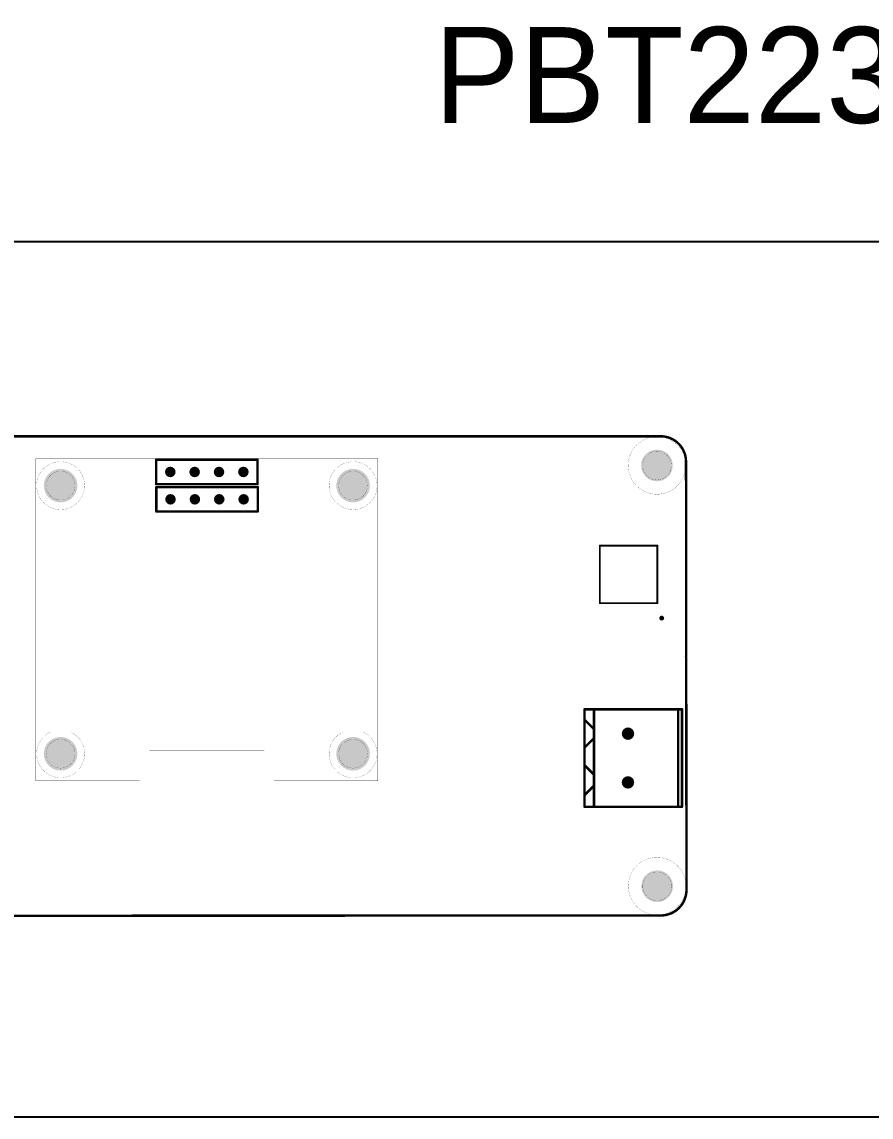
# Model space of a CAD drawing. Header units: inches. Extents: x -321 to 314, y 1 to 115.
# Drawn here: x -265.4 to -176.9, y 1.2 to 115.4 of the extents above; entities that cross this region are included whole.
import ezdxf

# ---------------------------------------------------------------- set-up
doc = ezdxf.new("R2010")
doc.units = ezdxf.units.IN
for name, color, linetype in [('Mechanical1', 6, 'Continuous'), ('PadHoleLayer', 156, 'Continuous'), ('TopOverlay', 2, 'Continuous')]:
    doc.layers.add(name, color=color, linetype=linetype)

# ---------------------------------------------------------------- blocks, each defined once
blk = doc.blocks.new('KH_2_54FH_1X4P_H8_5_25')
at = {"layer": 'PadHoleLayer'}
h = blk.add_hatch(color=156, dxfattribs=at)
edge = h.paths.add_edge_path()
edge.add_arc((0, 0.03), 0.55, 0, 360)
h = blk.add_hatch(color=156, dxfattribs=at)
edge = h.paths.add_edge_path()
edge.add_arc((2.54, 0.03), 0.55, 0, 360)
h = blk.add_hatch(color=156, dxfattribs=at)
edge = h.paths.add_edge_path()
edge.add_arc((5.08, 0.03), 0.55, 0, 360)
h = blk.add_hatch(color=156, dxfattribs=at)
edge = h.paths.add_edge_path()
edge.add_arc((7.62, 0.03), 0.55, 0, 360)
blk = doc.blocks.new('KH_2_54FH_1X4P_H8_5_32')
at = {"layer": 'PadHoleLayer'}
h = blk.add_hatch(color=156, dxfattribs=at)
edge = h.paths.add_edge_path()
edge.add_arc((0, 0.03), 0.55, 0, 360)
h = blk.add_hatch(color=156, dxfattribs=at)
edge = h.paths.add_edge_path()
edge.add_arc((2.54, 0.03), 0.55, 0, 360)
h = blk.add_hatch(color=156, dxfattribs=at)
edge = h.paths.add_edge_path()
edge.add_arc((5.08, 0.03), 0.55, 0, 360)
h = blk.add_hatch(color=156, dxfattribs=at)
edge = h.paths.add_edge_path()
edge.add_arc((7.62, 0.03), 0.55, 0, 360)
at = {"layer": 'TopOverlay'}
for points in [[(-1.48, 1.3, 0.254, 0.254, 0), (-1.48, -1.24, 0.254, 0.254, 0)], [(9.1, 1.3, 0.254, 0.254, 0), (-1.48, 1.3, 0.254, 0.254, 0)], [(9.1, 1.3, 0.254, 0.254, 0), (9.1, -1.24, 0.254, 0.254, 0)], [(9.1, -1.24, 0.254, 0.254, 0), (-1.48, -1.24, 0.254, 0.254, 0)]]:
    blk.add_lwpolyline(points, format="xyseb", dxfattribs=at)
for points in [[(-1.54, 1.3, 0.127, 0.127, 1), (-1.42, 1.3, 0.127, 0.127, 1)], [(-1.54, 1.3, 0.127, 0.127, 1), (-1.42, 1.3, 0.127, 0.127, 1)], [(9.04, 1.3, 0.127, 0.127, 1), (9.16, 1.3, 0.127, 0.127, 1)], [(9.04, 1.3, 0.127, 0.127, 1), (9.16, 1.3, 0.127, 0.127, 1)], [(-1.54, -1.24, 0.127, 0.127, 1), (-1.42, -1.24, 0.127, 0.127, 1)], [(-1.54, -1.24, 0.127, 0.127, 1), (-1.42, -1.24, 0.127, 0.127, 1)], [(9.04, -1.24, 0.127, 0.127, 1), (9.16, -1.24, 0.127, 0.127, 1)], [(9.04, -1.24, 0.127, 0.127, 1), (9.16, -1.24, 0.127, 0.127, 1)]]:
    blk.add_lwpolyline(points, format="xyseb", close=True, dxfattribs=at)
blk = doc.blocks.new('WJ500V_5_08_2P_33')
at = {"layer": 'PadHoleLayer'}
h = blk.add_hatch(color=156, dxfattribs=at)
edge = h.paths.add_edge_path()
edge.add_arc((-2.35, -0.62), 0.65, 0, 360)
h = blk.add_hatch(color=156, dxfattribs=at)
edge = h.paths.add_edge_path()
edge.add_arc((2.73, -0.62), 0.65, 0, 360)
at = {"layer": 'TopOverlay'}
for points in [[(-4.89, -5.14, 0.254, 0.254, 0), (-4.89, 5.02, 0.254, 0.254, 0)], [(5.27, 4.62, 0.254, 0.254, 0), (-4.88, 4.62, 0.254, 0.254, 0)], [(5.27, 5.01, 0.254, 0.254, 0), (-4.87, 5.01, 0.254, 0.254, 0)], [(5.27, -5.15, 0.254, 0.254, 0), (5.27, 5.01, 0.254, 0.254, 0)], [(5.27, -4.16, 0.254, 0.254, 0), (-4.85, -4.16, 0.254, 0.254, 0)], [(-3.78, -5.12, 0.254, 0.254, 0), (-2.82, -4.16, 0.254, 0.254, 0)], [(-0.93, -5.12, 0.254, 0.254, 0), (-1.89, -4.16, 0.254, 0.254, 0)], [(0.94, -5.14, 0.254, 0.254, 0), (1.9, -4.18, 0.254, 0.254, 0)], [(4.05, -5.14, 0.254, 0.254, 0), (3.09, -4.18, 0.254, 0.254, 0)], [(5.27, -5.15, 0.254, 0.254, 0), (-4.87, -5.15, 0.254, 0.254, 0)]]:
    blk.add_lwpolyline(points, format="xyseb", dxfattribs=at)
for points in [[(-4.96, 5.02, 0.127, 0.127, 1), (-4.83, 5.02, 0.127, 0.127, 1)], [(-4.94, 4.62, 0.127, 0.127, 1), (-4.81, 4.62, 0.127, 0.127, 1)], [(-4.93, 5.01, 0.127, 0.127, 1), (-4.8, 5.01, 0.127, 0.127, 1)], [(5.2, 5.01, 0.127, 0.127, 1), (5.33, 5.01, 0.127, 0.127, 1)], [(5.2, 5.01, 0.127, 0.127, 1), (5.33, 5.01, 0.127, 0.127, 1)], [(5.2, 4.62, 0.127, 0.127, 1), (5.33, 4.62, 0.127, 0.127, 1)], [(-4.91, -4.16, 0.127, 0.127, 1), (-4.79, -4.16, 0.127, 0.127, 1)], [(-2.89, -4.16, 0.127, 0.127, 1), (-2.76, -4.16, 0.127, 0.127, 1)], [(-1.96, -4.16, 0.127, 0.127, 1), (-1.83, -4.16, 0.127, 0.127, 1)], [(1.83, -4.18, 0.127, 0.127, 1), (1.96, -4.18, 0.127, 0.127, 1)], [(3.02, -4.18, 0.127, 0.127, 1), (3.15, -4.18, 0.127, 0.127, 1)], [(5.2, -4.16, 0.127, 0.127, 1), (5.33, -4.16, 0.127, 0.127, 1)], [(-4.96, -5.14, 0.127, 0.127, 1), (-4.83, -5.14, 0.127, 0.127, 1)], [(-4.93, -5.15, 0.127, 0.127, 1), (-4.8, -5.15, 0.127, 0.127, 1)], [(-3.85, -5.12, 0.127, 0.127, 1), (-3.72, -5.12, 0.127, 0.127, 1)], [(-1, -5.12, 0.127, 0.127, 1), (-0.87, -5.12, 0.127, 0.127, 1)], [(0.87, -5.14, 0.127, 0.127, 1), (1, -5.14, 0.127, 0.127, 1)], [(3.98, -5.14, 0.127, 0.127, 1), (4.11, -5.14, 0.127, 0.127, 1)], [(5.2, -5.15, 0.127, 0.127, 1), (5.33, -5.15, 0.127, 0.127, 1)], [(5.2, -5.15, 0.127, 0.127, 1), (5.33, -5.15, 0.127, 0.127, 1)]]:
    blk.add_lwpolyline(points, format="xyseb", close=True, dxfattribs=at)
blk = doc.blocks.new('TECO_4_1437565_1_V_44')
at = {"layer": 'TopOverlay'}
for points in [[(-3.32, 4.56, 0.25, 0.25, 1), (-3.57, 4.56, 0.25, 0.25, 1)], [(-3.64, 4.56, 0.125, 0.125, 1), (-3.51, 4.56, 0.125, 0.125, 1)], [(-3.39, 4.56, 0.125, 0.125, 1), (-3.26, 4.56, 0.125, 0.125, 1)], [(-3.05, 3, 0.1, 0.1, 1), (-2.95, 3, 0.1, 0.1, 1)], [(-3.05, 3, 0.1, 0.1, 1), (-2.95, 3, 0.1, 0.1, 1)], [(2.95, 3, 0.1, 0.1, 1), (3.05, 3, 0.1, 0.1, 1)], [(2.95, 3, 0.1, 0.1, 1), (3.05, 3, 0.1, 0.1, 1)], [(-3.05, -3, 0.1, 0.1, 1), (-2.95, -3, 0.1, 0.1, 1)], [(-3.05, -3, 0.1, 0.1, 1), (-2.95, -3, 0.1, 0.1, 1)], [(2.95, -3, 0.1, 0.1, 1), (3.05, -3, 0.1, 0.1, 1)], [(2.95, -3, 0.1, 0.1, 1), (3.05, -3, 0.1, 0.1, 1)]]:
    blk.add_lwpolyline(points, format="xyseb", close=True, dxfattribs=at)
for points in [[(-3, 3, 0.2, 0.2, 0), (-3, -3, 0.2, 0.2, 0)], [(3, 3, 0.2, 0.2, 0), (-3, 3, 0.2, 0.2, 0)], [(3, 3, 0.2, 0.2, 0), (3, -3, 0.2, 0.2, 0)], [(3, -3, 0.2, 0.2, 0), (-3, -3, 0.2, 0.2, 0)]]:
    blk.add_lwpolyline(points, format="xyseb", dxfattribs=at)
blk = doc.blocks.new('KH_2_54FH_1X4P_H8_5_63')
at = {"layer": 'PadHoleLayer'}
h = blk.add_hatch(color=156, dxfattribs=at)
edge = h.paths.add_edge_path()
edge.add_arc((0, 0.03), 0.55, 0, 360)
h = blk.add_hatch(color=156, dxfattribs=at)
edge = h.paths.add_edge_path()
edge.add_arc((2.54, 0.03), 0.55, 0, 360)
h = blk.add_hatch(color=156, dxfattribs=at)
edge = h.paths.add_edge_path()
edge.add_arc((5.08, 0.03), 0.55, 0, 360)
h = blk.add_hatch(color=156, dxfattribs=at)
edge = h.paths.add_edge_path()
edge.add_arc((7.62, 0.03), 0.55, 0, 360)
at = {"layer": 'TopOverlay'}
for points in [[(9.1, 1.3, 0.254, 0.254, 0), (-1.48, 1.3, 0.254, 0.254, 0)], [(-1.48, 1.3, 0.254, 0.254, 0), (-1.48, -1.24, 0.254, 0.254, 0)], [(9.1, 1.3, 0.254, 0.254, 0), (9.1, -1.24, 0.254, 0.254, 0)], [(9.1, -1.24, 0.254, 0.254, 0), (-1.48, -1.24, 0.254, 0.254, 0)]]:
    blk.add_lwpolyline(points, format="xyseb", dxfattribs=at)
for points in [[(-1.54, 1.3, 0.127, 0.127, 1), (-1.42, 1.3, 0.127, 0.127, 1)], [(-1.54, 1.3, 0.127, 0.127, 1), (-1.42, 1.3, 0.127, 0.127, 1)], [(9.04, 1.3, 0.127, 0.127, 1), (9.16, 1.3, 0.127, 0.127, 1)], [(9.04, 1.3, 0.127, 0.127, 1), (9.16, 1.3, 0.127, 0.127, 1)], [(-1.54, -1.24, 0.127, 0.127, 1), (-1.42, -1.24, 0.127, 0.127, 1)], [(-1.54, -1.24, 0.127, 0.127, 1), (-1.42, -1.24, 0.127, 0.127, 1)], [(9.04, -1.24, 0.127, 0.127, 1), (9.16, -1.24, 0.127, 0.127, 1)], [(9.04, -1.24, 0.127, 0.127, 1), (9.16, -1.24, 0.127, 0.127, 1)]]:
    blk.add_lwpolyline(points, format="xyseb", close=True, dxfattribs=at)

msp = doc.modelspace()

# ---------------------------------------------------------------- hatches: boundary and pattern name
at = {"layer": 'PadHoleLayer'}
h = msp.add_hatch(color=156, dxfattribs=at)
edge = h.paths.add_edge_path()
edge.add_arc((-199.20447, 69.12707), 1.65, 0, 360)
h = msp.add_hatch(color=156, dxfattribs=at)
edge = h.paths.add_edge_path()
edge.add_arc((-261.35447, 67.02207), 1.75, 0, 360)
h = msp.add_hatch(color=156, dxfattribs=at)
edge = h.paths.add_edge_path()
edge.add_arc((-230.87447, 67.02207), 1.75, 0, 360)
h = msp.add_hatch(color=156, dxfattribs=at)
edge = h.paths.add_edge_path()
edge.add_arc((-261.35447, 39.08207), 1.75, 0, 360)
h = msp.add_hatch(color=156, dxfattribs=at)
edge = h.paths.add_edge_path()
edge.add_arc((-230.87447, 39.08207), 1.75, 0, 360)
h = msp.add_hatch(color=156, dxfattribs=at)
edge = h.paths.add_edge_path()
edge.add_arc((-199.17947, 25.27707), 1.65, 0, 360)

# ---------------------------------------------------------------- linework, layer by layer
msp.add_lwpolyline([(-173.94771, 1.21286), (-320.98762, 1.21286), (-320.98762, 92.4508), (-173.94771, 92.4508)], close=True)
at = {"layer": 'Mechanical1'}
for points, const_width in [([(-293.20384, 72.16001), (-198.81003, 72.16707)], 0.254), ([(-263.93947, 36.25207), (-263.93947, 69.85207)], 0.0127), ([(-263.93947, 69.85207), (-228.28947, 69.85207)], 0.0127), ([(-228.28947, 36.25207), (-228.28947, 69.85207)], 0.0127), ([(-196.1748, 69.53183), (-196.129, 24.88429)], 0.254), ([(-250.22447, 68.75207), (-249.65878, 68.18638)], 0.0127), ([(-250.22447, 68.75207), (-249.62447, 68.75207)], 0.0127), ([(-250.22447, 68.75207), (-250.02447, 68.55207)], 0.0127), ([(-250.22447, 68.15207), (-250.22447, 68.75207)], 0.0127), ([(-250.19015, 68.18638), (-249.62447, 68.75207)], 0.0127), ([(-250.02447, 68.55207), (-249.82447, 68.55207)], 0.0127), ([(-250.02447, 68.35207), (-250.02447, 68.55207)], 0.0127), ([(-249.82447, 68.35207), (-249.82447, 68.55207)], 0.0127), ([(-249.62447, 68.15207), (-249.62447, 68.75207)], 0.0127), ([(-247.68447, 68.15207), (-247.68447, 68.75207)], 0.0127), ([(-247.68447, 68.75207), (-247.48447, 68.55207)], 0.0127), ([(-247.68447, 68.75207), (-247.08447, 68.75207)], 0.0127), ([(-247.48447, 68.35207), (-247.48447, 68.55207)], 0.0127), ([(-247.48447, 68.55207), (-247.28447, 68.55207)], 0.0127), ([(-247.28447, 68.55207), (-247.08447, 68.75207)], 0.0127), ([(-247.28447, 68.35207), (-247.28447, 68.55207)], 0.0127), ([(-247.08447, 68.15207), (-247.08447, 68.75207)], 0.0127), ([(-245.14447, 68.75207), (-244.94447, 68.55207)], 0.0127), ([(-245.14447, 68.75207), (-244.54447, 68.75207)], 0.0127), ([(-245.14447, 68.15207), (-245.14447, 68.75207)], 0.0127), ([(-244.94447, 68.55207), (-244.74447, 68.55207)], 0.0127), ([(-244.94447, 68.35207), (-244.94447, 68.55207)], 0.0127), ([(-244.74447, 68.55207), (-244.54447, 68.75207)], 0.0127), ([(-244.74447, 68.35207), (-244.74447, 68.55207)], 0.0127), ([(-244.54447, 68.15207), (-244.54447, 68.75207)], 0.0127), ([(-242.60447, 68.75207), (-242.40447, 68.55207)], 0.0127), ([(-242.60447, 68.75207), (-242.00447, 68.75207)], 0.0127), ([(-242.60447, 68.15207), (-242.60447, 68.75207)], 0.0127), ([(-242.40447, 68.55207), (-242.20447, 68.55207)], 0.0127), ([(-242.40447, 68.35207), (-242.40447, 68.55207)], 0.0127), ([(-242.20447, 68.55207), (-242.00447, 68.75207)], 0.0127), ([(-242.20447, 68.35207), (-242.20447, 68.55207)], 0.0127), ([(-242.00447, 68.15207), (-242.00447, 68.75207)], 0.0127), ([(-250.22447, 68.15207), (-250.02447, 68.35207)], 0.0127), ([(-250.22447, 68.15207), (-249.62447, 68.15207)], 0.0127), ([(-250.02447, 68.35207), (-249.82447, 68.35207)], 0.0127), ([(-249.82447, 68.35207), (-249.62447, 68.15207)], 0.0127), ([(-247.68447, 68.15207), (-247.48447, 68.35207)], 0.0127), ([(-247.68447, 68.15207), (-247.08447, 68.15207)], 0.0127), ([(-247.48447, 68.35207), (-247.28447, 68.35207)], 0.0127), ([(-247.28447, 68.35207), (-247.08447, 68.15207)], 0.0127), ([(-245.14447, 68.15207), (-244.94447, 68.35207)], 0.0127), ([(-245.14447, 68.15207), (-244.54447, 68.15207)], 0.0127), ([(-244.94447, 68.35207), (-244.74447, 68.35207)], 0.0127), ([(-244.74447, 68.35207), (-244.54447, 68.15207)], 0.0127), ([(-242.60447, 68.15207), (-242.40447, 68.35207)], 0.0127), ([(-242.60447, 68.15207), (-242.00447, 68.15207)], 0.0127), ([(-242.40447, 68.35207), (-242.20447, 68.35207)], 0.0127), ([(-242.20447, 68.35207), (-242.00447, 68.15207)], 0.0127), ([(-262.93947, 41.35207), (-262.93947, 64.45207)], 0.0127), ([(-262.93947, 64.45207), (-229.28947, 64.45207)], 0.0127), ([(-229.28947, 41.35207), (-229.28947, 64.45207)], 0.0127), ([(-196.17947, 49.20207), (-196.1748, 49.20674)], 0.254), ([(-262.93947, 41.35207), (-229.28947, 41.35207)], 0.0127), ([(-252.11447, 40.50207), (-252.11447, 41.35207)], 0.0127), ([(-240.11447, 40.50207), (-240.11447, 41.35207)], 0.0127), ([(-253.11447, 36.25207), (-253.11447, 40.00207)], 0.0127), ([(-253.11447, 40.00207), (-252.11447, 40.00207)], 0.0127), ([(-252.11447, 39.45207), (-252.11447, 40.50207)], 0.0127), ([(-240.11447, 39.45207), (-240.11447, 40.50207)], 0.0127), ([(-240.11447, 40.00207), (-239.11447, 40.00207)], 0.0127), ([(-239.11447, 36.25207), (-239.11447, 40.00207)], 0.0127), ([(-252.11447, 39.45207), (-240.11447, 39.45207)], 0.0127), ([(-263.93947, 36.25207), (-253.11447, 36.25207)], 0.0127), ([(-239.11447, 36.25207), (-228.28947, 36.25207)], 0.0127), ([(-292.91328, 22.18136), (-198.78604, 22.22726)], 0.254)]:
    msp.add_lwpolyline(points, dxfattribs=dict(at, const_width=const_width))
for points, const_width in [([(-196.20441, 69.12699, 1), (-202.20441, 69.12699, 1)], 0.0127), ([(-198.87353, 72.16707, 1), (-198.74653, 72.16707, 1)], 0.127), ([(-198.87353, 72.16707, 1), (-198.74653, 72.16707, 1)], 0.127), ([(-263.94264, 69.85207, 1), (-263.93629, 69.85207, 1)], 0.00635), ([(-263.94264, 69.85207, 1), (-263.93629, 69.85207, 1)], 0.00635), ([(-228.29264, 69.85207, 1), (-228.28629, 69.85207, 1)], 0.00635), ([(-228.29264, 69.85207, 1), (-228.28629, 69.85207, 1)], 0.00635), ([(-197.70647, 69.11706, 1), (-200.70647, 69.11706, 1)], 0.0127), ([(-196.2383, 69.53183, 1), (-196.1113, 69.53183, 1)], 0.127), ([(-196.2383, 69.53183, 1), (-196.1113, 69.53183, 1)], 0.127), ([(-258.85447, 67.02207, 1), (-263.85447, 67.02207, 1)], 0.0127), ([(-259.85447, 67.02207, 1), (-262.85447, 67.02207, 1)], 0.0127), ([(-250.22764, 68.75207, 1), (-250.22129, 68.75207, 1)], 0.00635), ([(-250.22764, 68.75207, 1), (-250.22129, 68.75207, 1)], 0.00635), ([(-250.22764, 68.75207, 1), (-250.22129, 68.75207, 1)], 0.00635), ([(-250.22764, 68.75207, 1), (-250.22129, 68.75207, 1)], 0.00635), ([(-250.02764, 68.55207, 1), (-250.02129, 68.55207, 1)], 0.00635), ([(-250.02764, 68.55207, 1), (-250.02129, 68.55207, 1)], 0.00635), ([(-250.02764, 68.55207, 1), (-250.02129, 68.55207, 1)], 0.00635), ([(-249.82764, 68.55207, 1), (-249.82129, 68.55207, 1)], 0.00635), ([(-249.82764, 68.55207, 1), (-249.82129, 68.55207, 1)], 0.00635), ([(-249.62764, 68.75207, 1), (-249.62129, 68.75207, 1)], 0.00635), ([(-249.62764, 68.75207, 1), (-249.62129, 68.75207, 1)], 0.00635), ([(-249.62764, 68.75207, 1), (-249.62129, 68.75207, 1)], 0.00635), ([(-247.68764, 68.75207, 1), (-247.68129, 68.75207, 1)], 0.00635), ([(-247.68764, 68.75207, 1), (-247.68129, 68.75207, 1)], 0.00635), ([(-247.68764, 68.75207, 1), (-247.68129, 68.75207, 1)], 0.00635), ([(-247.48764, 68.55207, 1), (-247.48129, 68.55207, 1)], 0.00635), ([(-247.48764, 68.55207, 1), (-247.48129, 68.55207, 1)], 0.00635), ([(-247.48764, 68.55207, 1), (-247.48129, 68.55207, 1)], 0.00635), ([(-247.28764, 68.55207, 1), (-247.28129, 68.55207, 1)], 0.00635), ([(-247.28764, 68.55207, 1), (-247.28129, 68.55207, 1)], 0.00635), ([(-247.28764, 68.55207, 1), (-247.28129, 68.55207, 1)], 0.00635), ([(-247.08764, 68.75207, 1), (-247.08129, 68.75207, 1)], 0.00635), ([(-247.08764, 68.75207, 1), (-247.08129, 68.75207, 1)], 0.00635), ([(-247.08764, 68.75207, 1), (-247.08129, 68.75207, 1)], 0.00635), ([(-245.14764, 68.75207, 1), (-245.14129, 68.75207, 1)], 0.00635), ([(-245.14764, 68.75207, 1), (-245.14129, 68.75207, 1)], 0.00635), ([(-245.14764, 68.75207, 1), (-245.14129, 68.75207, 1)], 0.00635), ([(-244.94764, 68.55207, 1), (-244.94129, 68.55207, 1)], 0.00635), ([(-244.94764, 68.55207, 1), (-244.94129, 68.55207, 1)], 0.00635), ([(-244.94764, 68.55207, 1), (-244.94129, 68.55207, 1)], 0.00635), ([(-244.74764, 68.55207, 1), (-244.74129, 68.55207, 1)], 0.00635), ([(-244.74764, 68.55207, 1), (-244.74129, 68.55207, 1)], 0.00635), ([(-244.74764, 68.55207, 1), (-244.74129, 68.55207, 1)], 0.00635), ([(-244.54764, 68.75207, 1), (-244.54129, 68.75207, 1)], 0.00635), ([(-244.54764, 68.75207, 1), (-244.54129, 68.75207, 1)], 0.00635), ([(-244.54764, 68.75207, 1), (-244.54129, 68.75207, 1)], 0.00635), ([(-242.60764, 68.75207, 1), (-242.60129, 68.75207, 1)], 0.00635), ([(-242.60764, 68.75207, 1), (-242.60129, 68.75207, 1)], 0.00635), ([(-242.60764, 68.75207, 1), (-242.60129, 68.75207, 1)], 0.00635), ([(-242.40764, 68.55207, 1), (-242.40129, 68.55207, 1)], 0.00635), ([(-242.40764, 68.55207, 1), (-242.40129, 68.55207, 1)], 0.00635), ([(-242.40764, 68.55207, 1), (-242.40129, 68.55207, 1)], 0.00635), ([(-242.20764, 68.55207, 1), (-242.20129, 68.55207, 1)], 0.00635), ([(-242.20764, 68.55207, 1), (-242.20129, 68.55207, 1)], 0.00635), ([(-242.20764, 68.55207, 1), (-242.20129, 68.55207, 1)], 0.00635), ([(-242.00764, 68.75207, 1), (-242.00129, 68.75207, 1)], 0.00635), ([(-242.00764, 68.75207, 1), (-242.00129, 68.75207, 1)], 0.00635), ([(-242.00764, 68.75207, 1), (-242.00129, 68.75207, 1)], 0.00635), ([(-228.37447, 67.02207, 1), (-233.37447, 67.02207, 1)], 0.0127), ([(-229.37447, 67.02207, 1), (-232.37447, 67.02207, 1)], 0.0127), ([(-202.20759, 69.12699, 1), (-202.20124, 69.12699, 1)], 0.00635), ([(-200.70965, 69.11706, 1), (-200.7033, 69.11706, 1)], 0.00635), ([(-197.70965, 69.11706, 1), (-197.7033, 69.11706, 1)], 0.00635), ([(-196.20759, 69.12699, 1), (-196.20124, 69.12699, 1)], 0.00635), ([(-250.22764, 68.15207, 1), (-250.22129, 68.15207, 1)], 0.00635), ([(-250.22764, 68.15207, 1), (-250.22129, 68.15207, 1)], 0.00635), ([(-250.22764, 68.15207, 1), (-250.22129, 68.15207, 1)], 0.00635), ([(-250.19333, 68.18638, 1), (-250.18698, 68.18638, 1)], 0.00635), ([(-250.02764, 68.35207, 1), (-250.02129, 68.35207, 1)], 0.00635), ([(-250.02764, 68.35207, 1), (-250.02129, 68.35207, 1)], 0.00635), ([(-250.02764, 68.35207, 1), (-250.02129, 68.35207, 1)], 0.00635), ([(-249.82764, 68.35207, 1), (-249.82129, 68.35207, 1)], 0.00635), ([(-249.82764, 68.35207, 1), (-249.82129, 68.35207, 1)], 0.00635), ([(-249.82764, 68.35207, 1), (-249.82129, 68.35207, 1)], 0.00635), ([(-249.66196, 68.18638, 1), (-249.65561, 68.18638, 1)], 0.00635), ([(-249.62764, 68.15207, 1), (-249.62129, 68.15207, 1)], 0.00635), ([(-249.62764, 68.15207, 1), (-249.62129, 68.15207, 1)], 0.00635), ([(-249.62764, 68.15207, 1), (-249.62129, 68.15207, 1)], 0.00635), ([(-247.68764, 68.15207, 1), (-247.68129, 68.15207, 1)], 0.00635), ([(-247.68764, 68.15207, 1), (-247.68129, 68.15207, 1)], 0.00635), ([(-247.68764, 68.15207, 1), (-247.68129, 68.15207, 1)], 0.00635), ([(-247.48764, 68.35207, 1), (-247.48129, 68.35207, 1)], 0.00635), ([(-247.48764, 68.35207, 1), (-247.48129, 68.35207, 1)], 0.00635), ([(-247.48764, 68.35207, 1), (-247.48129, 68.35207, 1)], 0.00635), ([(-247.28764, 68.35207, 1), (-247.28129, 68.35207, 1)], 0.00635), ([(-247.28764, 68.35207, 1), (-247.28129, 68.35207, 1)], 0.00635), ([(-247.28764, 68.35207, 1), (-247.28129, 68.35207, 1)], 0.00635), ([(-247.08764, 68.15207, 1), (-247.08129, 68.15207, 1)], 0.00635), ([(-247.08764, 68.15207, 1), (-247.08129, 68.15207, 1)], 0.00635), ([(-247.08764, 68.15207, 1), (-247.08129, 68.15207, 1)], 0.00635), ([(-245.14764, 68.15207, 1), (-245.14129, 68.15207, 1)], 0.00635), ([(-245.14764, 68.15207, 1), (-245.14129, 68.15207, 1)], 0.00635), ([(-245.14764, 68.15207, 1), (-245.14129, 68.15207, 1)], 0.00635), ([(-244.94764, 68.35207, 1), (-244.94129, 68.35207, 1)], 0.00635), ([(-244.94764, 68.35207, 1), (-244.94129, 68.35207, 1)], 0.00635), ([(-244.94764, 68.35207, 1), (-244.94129, 68.35207, 1)], 0.00635), ([(-244.74764, 68.35207, 1), (-244.74129, 68.35207, 1)], 0.00635), ([(-244.74764, 68.35207, 1), (-244.74129, 68.35207, 1)], 0.00635), ([(-244.74764, 68.35207, 1), (-244.74129, 68.35207, 1)], 0.00635), ([(-244.54764, 68.15207, 1), (-244.54129, 68.15207, 1)], 0.00635), ([(-244.54764, 68.15207, 1), (-244.54129, 68.15207, 1)], 0.00635), ([(-244.54764, 68.15207, 1), (-244.54129, 68.15207, 1)], 0.00635), ([(-242.60764, 68.15207, 1), (-242.60129, 68.15207, 1)], 0.00635), ([(-242.60764, 68.15207, 1), (-242.60129, 68.15207, 1)], 0.00635), ([(-242.60764, 68.15207, 1), (-242.60129, 68.15207, 1)], 0.00635), ([(-242.40764, 68.35207, 1), (-242.40129, 68.35207, 1)], 0.00635), ([(-242.40764, 68.35207, 1), (-242.40129, 68.35207, 1)], 0.00635), ([(-242.40764, 68.35207, 1), (-242.40129, 68.35207, 1)], 0.00635), ([(-242.20764, 68.35207, 1), (-242.20129, 68.35207, 1)], 0.00635), ([(-242.20764, 68.35207, 1), (-242.20129, 68.35207, 1)], 0.00635), ([(-242.20764, 68.35207, 1), (-242.20129, 68.35207, 1)], 0.00635), ([(-242.00764, 68.15207, 1), (-242.00129, 68.15207, 1)], 0.00635), ([(-242.00764, 68.15207, 1), (-242.00129, 68.15207, 1)], 0.00635), ([(-242.00764, 68.15207, 1), (-242.00129, 68.15207, 1)], 0.00635), ([(-263.85764, 67.02207, 1), (-263.85129, 67.02207, 1)], 0.00635), ([(-262.85764, 67.02207, 1), (-262.85129, 67.02207, 1)], 0.00635), ([(-259.85764, 67.02207, 1), (-259.85129, 67.02207, 1)], 0.00635), ([(-258.85764, 67.02207, 1), (-258.85129, 67.02207, 1)], 0.00635), ([(-233.37764, 67.02207, 1), (-233.37129, 67.02207, 1)], 0.00635), ([(-232.37764, 67.02207, 1), (-232.37129, 67.02207, 1)], 0.00635), ([(-229.37764, 67.02207, 1), (-229.37129, 67.02207, 1)], 0.00635), ([(-228.37764, 67.02207, 1), (-228.37129, 67.02207, 1)], 0.00635), ([(-262.94264, 64.45207, 1), (-262.93629, 64.45207, 1)], 0.00635), ([(-262.94264, 64.45207, 1), (-262.93629, 64.45207, 1)], 0.00635), ([(-229.29264, 64.45207, 1), (-229.28629, 64.45207, 1)], 0.00635), ([(-229.29264, 64.45207, 1), (-229.28629, 64.45207, 1)], 0.00635), ([(-196.24297, 49.20207, 1), (-196.11597, 49.20207, 1)], 0.127), ([(-196.2383, 49.20674, 1), (-196.1113, 49.20674, 1)], 0.127), ([(-262.94264, 41.35207, 1), (-262.93629, 41.35207, 1)], 0.00635), ([(-262.94264, 41.35207, 1), (-262.93629, 41.35207, 1)], 0.00635), ([(-262.40507, 41.35207, 1), (-262.39872, 41.35207, 1)], 0.00635), ([(-260.31022, 41.35207, 1), (-260.30387, 41.35207, 1)], 0.00635), ([(-252.11764, 41.35207, 1), (-252.11129, 41.35207, 1)], 0.00635), ([(-240.11764, 41.35207, 1), (-240.11129, 41.35207, 1)], 0.00635), ([(-231.92507, 41.35207, 1), (-231.91872, 41.35207, 1)], 0.00635), ([(-229.83022, 41.35207, 1), (-229.82387, 41.35207, 1)], 0.00635), ([(-229.29264, 41.35207, 1), (-229.28629, 41.35207, 1)], 0.00635), ([(-229.29264, 41.35207, 1), (-229.28629, 41.35207, 1)], 0.00635), ([(-259.85447, 39.08207, 1), (-262.85447, 39.08207, 1)], 0.0127), ([(-253.11764, 40.00207, 1), (-253.11129, 40.00207, 1)], 0.00635), ([(-253.11764, 40.00207, 1), (-253.11129, 40.00207, 1)], 0.00635), ([(-252.11764, 40.50207, 1), (-252.11129, 40.50207, 1)], 0.00635), ([(-252.11764, 40.50207, 1), (-252.11129, 40.50207, 1)], 0.00635), ([(-252.11764, 40.00207, 1), (-252.11129, 40.00207, 1)], 0.00635), ([(-240.11764, 40.50207, 1), (-240.11129, 40.50207, 1)], 0.00635), ([(-240.11764, 40.50207, 1), (-240.11129, 40.50207, 1)], 0.00635), ([(-240.11764, 40.00207, 1), (-240.11129, 40.00207, 1)], 0.00635), ([(-239.11764, 40.00207, 1), (-239.11129, 40.00207, 1)], 0.00635), ([(-239.11764, 40.00207, 1), (-239.11129, 40.00207, 1)], 0.00635), ([(-229.37447, 39.08207, 1), (-232.37447, 39.08207, 1)], 0.0127), ([(-262.85764, 39.08207, 1), (-262.85129, 39.08207, 1)], 0.00635), ([(-259.85764, 39.08207, 1), (-259.85129, 39.08207, 1)], 0.00635), ([(-258.85764, 39.08207, 1), (-258.85129, 39.08207, 1)], 0.00635), ([(-258.85764, 39.08207, 1), (-258.85129, 39.08207, 1)], 0.00635), ([(-252.11764, 39.45207, 1), (-252.11129, 39.45207, 1)], 0.00635), ([(-252.11764, 39.45207, 1), (-252.11129, 39.45207, 1)], 0.00635), ([(-240.11764, 39.45207, 1), (-240.11129, 39.45207, 1)], 0.00635), ([(-240.11764, 39.45207, 1), (-240.11129, 39.45207, 1)], 0.00635), ([(-232.37764, 39.08207, 1), (-232.37129, 39.08207, 1)], 0.00635), ([(-229.37764, 39.08207, 1), (-229.37129, 39.08207, 1)], 0.00635), ([(-228.37764, 39.08207, 1), (-228.37129, 39.08207, 1)], 0.00635), ([(-228.37764, 39.08207, 1), (-228.37129, 39.08207, 1)], 0.00635), ([(-263.94264, 36.25207, 1), (-263.93629, 36.25207, 1)], 0.00635), ([(-263.94264, 36.25207, 1), (-263.93629, 36.25207, 1)], 0.00635), ([(-253.11764, 36.25207, 1), (-253.11129, 36.25207, 1)], 0.00635), ([(-253.11764, 36.25207, 1), (-253.11129, 36.25207, 1)], 0.00635), ([(-239.11764, 36.25207, 1), (-239.11129, 36.25207, 1)], 0.00635), ([(-239.11764, 36.25207, 1), (-239.11129, 36.25207, 1)], 0.00635), ([(-228.29264, 36.25207, 1), (-228.28629, 36.25207, 1)], 0.00635), ([(-228.29264, 36.25207, 1), (-228.28629, 36.25207, 1)], 0.00635), ([(-196.17941, 25.27699, 1), (-202.17941, 25.27699, 1)], 0.0127), ([(-197.68147, 25.26707, 1), (-200.68147, 25.26707, 1)], 0.0127), ([(-202.18258, 25.27699, 1), (-202.17623, 25.27699, 1)], 0.00635), ([(-200.68464, 25.26707, 1), (-200.67829, 25.26707, 1)], 0.00635), ([(-197.68464, 25.26707, 1), (-197.67829, 25.26707, 1)], 0.00635), ([(-196.18259, 25.27699, 1), (-196.17624, 25.27699, 1)], 0.00635), ([(-196.1925, 24.88429, 1), (-196.0655, 24.88429, 1)], 0.127), ([(-196.1925, 24.88429, 1), (-196.0655, 24.88429, 1)], 0.127), ([(-198.84954, 22.22726, 1), (-198.72254, 22.22726, 1)], 0.127), ([(-198.84954, 22.22726, 1), (-198.72254, 22.22726, 1)], 0.127)]:
    msp.add_lwpolyline(points, format="xyb", close=True, dxfattribs=dict(at, const_width=const_width))
for points, const_width in [([(-198.81003, 72.16707, -0.414213322), (-196.1748, 69.53183)], 0.254), ([(-258.85447, 39.08207, -1.827112939), (-262.40189, 41.35207)], 0.0127), ([(-260.30704, 41.35207, -0.29256452), (-258.85447, 39.08207)], 0.0127), ([(-228.37447, 39.08207, -1.827112939), (-231.92189, 41.35207)], 0.0127), ([(-229.82704, 41.35207, -0.29256452), (-228.37447, 39.08207)], 0.0127), ([(-196.129, 24.88429, -0.414213322), (-198.78604, 22.22726)], 0.254)]:
    msp.add_lwpolyline(points, format="xyb", dxfattribs=dict(at, const_width=const_width))
for points in [[(-250.22447, 68.75207, 0.0127, 0.0127, 0), (-249.65878, 68.18638, 0.0127, 0.0127, 0)], [(-250.22447, 68.75207, 0.0127, 0.0127, 0), (-249.62447, 68.75207, 0.0127, 0.0127, 0)], [(-250.22447, 68.75207, 0.0127, 0.0127, 0), (-250.02447, 68.55207, 0.0127, 0.0127, 0)], [(-250.22447, 68.15207, 0.0127, 0.0127, 0), (-250.22447, 68.75207, 0.0127, 0.0127, 0)], [(-250.19015, 68.18638, 0.0127, 0.0127, 0), (-249.62447, 68.75207, 0.0127, 0.0127, 0)], [(-250.02447, 68.55207, 0.0127, 0.0127, 0), (-249.82447, 68.55207, 0.0127, 0.0127, 0)], [(-250.02447, 68.35207, 0.0127, 0.0127, 0), (-250.02447, 68.55207, 0.0127, 0.0127, 0)], [(-249.82447, 68.35207, 0.0127, 0.0127, 0), (-249.82447, 68.55207, 0.0127, 0.0127, 0)], [(-249.62447, 68.15207, 0.0127, 0.0127, 0), (-249.62447, 68.75207, 0.0127, 0.0127, 0)], [(-247.68447, 68.15207, 0.0127, 0.0127, 0), (-247.68447, 68.75207, 0.0127, 0.0127, 0)], [(-247.68447, 68.75207, 0.0127, 0.0127, 0), (-247.48447, 68.55207, 0.0127, 0.0127, 0)], [(-247.68447, 68.75207, 0.0127, 0.0127, 0), (-247.08447, 68.75207, 0.0127, 0.0127, 0)], [(-247.48447, 68.35207, 0.0127, 0.0127, 0), (-247.48447, 68.55207, 0.0127, 0.0127, 0)], [(-247.48447, 68.55207, 0.0127, 0.0127, 0), (-247.28447, 68.55207, 0.0127, 0.0127, 0)], [(-247.28447, 68.55207, 0.0127, 0.0127, 0), (-247.08447, 68.75207, 0.0127, 0.0127, 0)], [(-247.28447, 68.35207, 0.0127, 0.0127, 0), (-247.28447, 68.55207, 0.0127, 0.0127, 0)], [(-247.08447, 68.15207, 0.0127, 0.0127, 0), (-247.08447, 68.75207, 0.0127, 0.0127, 0)], [(-245.14447, 68.75207, 0.0127, 0.0127, 0), (-244.94447, 68.55207, 0.0127, 0.0127, 0)], [(-245.14447, 68.75207, 0.0127, 0.0127, 0), (-244.54447, 68.75207, 0.0127, 0.0127, 0)], [(-245.14447, 68.15207, 0.0127, 0.0127, 0), (-245.14447, 68.75207, 0.0127, 0.0127, 0)], [(-244.94447, 68.55207, 0.0127, 0.0127, 0), (-244.74447, 68.55207, 0.0127, 0.0127, 0)], [(-244.94447, 68.35207, 0.0127, 0.0127, 0), (-244.94447, 68.55207, 0.0127, 0.0127, 0)], [(-244.74447, 68.55207, 0.0127, 0.0127, 0), (-244.54447, 68.75207, 0.0127, 0.0127, 0)], [(-244.74447, 68.35207, 0.0127, 0.0127, 0), (-244.74447, 68.55207, 0.0127, 0.0127, 0)], [(-244.54447, 68.15207, 0.0127, 0.0127, 0), (-244.54447, 68.75207, 0.0127, 0.0127, 0)], [(-242.60447, 68.75207, 0.0127, 0.0127, 0), (-242.40447, 68.55207, 0.0127, 0.0127, 0)], [(-242.60447, 68.75207, 0.0127, 0.0127, 0), (-242.00447, 68.75207, 0.0127, 0.0127, 0)], [(-242.60447, 68.15207, 0.0127, 0.0127, 0), (-242.60447, 68.75207, 0.0127, 0.0127, 0)], [(-242.40447, 68.55207, 0.0127, 0.0127, 0), (-242.20447, 68.55207, 0.0127, 0.0127, 0)], [(-242.40447, 68.35207, 0.0127, 0.0127, 0), (-242.40447, 68.55207, 0.0127, 0.0127, 0)], [(-242.20447, 68.55207, 0.0127, 0.0127, 0), (-242.00447, 68.75207, 0.0127, 0.0127, 0)], [(-242.20447, 68.35207, 0.0127, 0.0127, 0), (-242.20447, 68.55207, 0.0127, 0.0127, 0)], [(-242.00447, 68.15207, 0.0127, 0.0127, 0), (-242.00447, 68.75207, 0.0127, 0.0127, 0)], [(-250.22447, 68.15207, 0.0127, 0.0127, 0), (-250.02447, 68.35207, 0.0127, 0.0127, 0)], [(-250.22447, 68.15207, 0.0127, 0.0127, 0), (-249.62447, 68.15207, 0.0127, 0.0127, 0)], [(-250.02447, 68.35207, 0.0127, 0.0127, 0), (-249.82447, 68.35207, 0.0127, 0.0127, 0)], [(-249.82447, 68.35207, 0.0127, 0.0127, 0), (-249.62447, 68.15207, 0.0127, 0.0127, 0)], [(-247.68447, 68.15207, 0.0127, 0.0127, 0), (-247.48447, 68.35207, 0.0127, 0.0127, 0)], [(-247.68447, 68.15207, 0.0127, 0.0127, 0), (-247.08447, 68.15207, 0.0127, 0.0127, 0)], [(-247.48447, 68.35207, 0.0127, 0.0127, 0), (-247.28447, 68.35207, 0.0127, 0.0127, 0)], [(-247.28447, 68.35207, 0.0127, 0.0127, 0), (-247.08447, 68.15207, 0.0127, 0.0127, 0)], [(-245.14447, 68.15207, 0.0127, 0.0127, 0), (-244.94447, 68.35207, 0.0127, 0.0127, 0)], [(-245.14447, 68.15207, 0.0127, 0.0127, 0), (-244.54447, 68.15207, 0.0127, 0.0127, 0)], [(-244.94447, 68.35207, 0.0127, 0.0127, 0), (-244.74447, 68.35207, 0.0127, 0.0127, 0)], [(-244.74447, 68.35207, 0.0127, 0.0127, 0), (-244.54447, 68.15207, 0.0127, 0.0127, 0)], [(-242.60447, 68.15207, 0.0127, 0.0127, 0), (-242.40447, 68.35207, 0.0127, 0.0127, 0)], [(-242.60447, 68.15207, 0.0127, 0.0127, 0), (-242.00447, 68.15207, 0.0127, 0.0127, 0)], [(-242.40447, 68.35207, 0.0127, 0.0127, 0), (-242.20447, 68.35207, 0.0127, 0.0127, 0)], [(-242.20447, 68.35207, 0.0127, 0.0127, 0), (-242.00447, 68.15207, 0.0127, 0.0127, 0)]]:
    msp.add_lwpolyline(points, format="xyseb", dxfattribs=at)
for points in [[(-250.22764, 68.75207, 0.00635, 0.00635, 1), (-250.22129, 68.75207, 0.00635, 0.00635, 1)], [(-250.22764, 68.75207, 0.00635, 0.00635, 1), (-250.22129, 68.75207, 0.00635, 0.00635, 1)], [(-250.22764, 68.75207, 0.00635, 0.00635, 1), (-250.22129, 68.75207, 0.00635, 0.00635, 1)], [(-250.22764, 68.75207, 0.00635, 0.00635, 1), (-250.22129, 68.75207, 0.00635, 0.00635, 1)], [(-250.02764, 68.55207, 0.00635, 0.00635, 1), (-250.02129, 68.55207, 0.00635, 0.00635, 1)], [(-250.02764, 68.55207, 0.00635, 0.00635, 1), (-250.02129, 68.55207, 0.00635, 0.00635, 1)], [(-250.02764, 68.55207, 0.00635, 0.00635, 1), (-250.02129, 68.55207, 0.00635, 0.00635, 1)], [(-249.82764, 68.55207, 0.00635, 0.00635, 1), (-249.82129, 68.55207, 0.00635, 0.00635, 1)], [(-249.82764, 68.55207, 0.00635, 0.00635, 1), (-249.82129, 68.55207, 0.00635, 0.00635, 1)], [(-249.62764, 68.75207, 0.00635, 0.00635, 1), (-249.62129, 68.75207, 0.00635, 0.00635, 1)], [(-249.62764, 68.75207, 0.00635, 0.00635, 1), (-249.62129, 68.75207, 0.00635, 0.00635, 1)], [(-249.62764, 68.75207, 0.00635, 0.00635, 1), (-249.62129, 68.75207, 0.00635, 0.00635, 1)], [(-247.68764, 68.75207, 0.00635, 0.00635, 1), (-247.68129, 68.75207, 0.00635, 0.00635, 1)], [(-247.68764, 68.75207, 0.00635, 0.00635, 1), (-247.68129, 68.75207, 0.00635, 0.00635, 1)], [(-247.68764, 68.75207, 0.00635, 0.00635, 1), (-247.68129, 68.75207, 0.00635, 0.00635, 1)], [(-247.48764, 68.55207, 0.00635, 0.00635, 1), (-247.48129, 68.55207, 0.00635, 0.00635, 1)], [(-247.48764, 68.55207, 0.00635, 0.00635, 1), (-247.48129, 68.55207, 0.00635, 0.00635, 1)], [(-247.48764, 68.55207, 0.00635, 0.00635, 1), (-247.48129, 68.55207, 0.00635, 0.00635, 1)], [(-247.28764, 68.55207, 0.00635, 0.00635, 1), (-247.28129, 68.55207, 0.00635, 0.00635, 1)], [(-247.28764, 68.55207, 0.00635, 0.00635, 1), (-247.28129, 68.55207, 0.00635, 0.00635, 1)], [(-247.28764, 68.55207, 0.00635, 0.00635, 1), (-247.28129, 68.55207, 0.00635, 0.00635, 1)], [(-247.08764, 68.75207, 0.00635, 0.00635, 1), (-247.08129, 68.75207, 0.00635, 0.00635, 1)], [(-247.08764, 68.75207, 0.00635, 0.00635, 1), (-247.08129, 68.75207, 0.00635, 0.00635, 1)], [(-247.08764, 68.75207, 0.00635, 0.00635, 1), (-247.08129, 68.75207, 0.00635, 0.00635, 1)], [(-245.14764, 68.75207, 0.00635, 0.00635, 1), (-245.14129, 68.75207, 0.00635, 0.00635, 1)], [(-245.14764, 68.75207, 0.00635, 0.00635, 1), (-245.14129, 68.75207, 0.00635, 0.00635, 1)], [(-245.14764, 68.75207, 0.00635, 0.00635, 1), (-245.14129, 68.75207, 0.00635, 0.00635, 1)], [(-244.94764, 68.55207, 0.00635, 0.00635, 1), (-244.94129, 68.55207, 0.00635, 0.00635, 1)], [(-244.94764, 68.55207, 0.00635, 0.00635, 1), (-244.94129, 68.55207, 0.00635, 0.00635, 1)], [(-244.94764, 68.55207, 0.00635, 0.00635, 1), (-244.94129, 68.55207, 0.00635, 0.00635, 1)], [(-244.74764, 68.55207, 0.00635, 0.00635, 1), (-244.74129, 68.55207, 0.00635, 0.00635, 1)], [(-244.74764, 68.55207, 0.00635, 0.00635, 1), (-244.74129, 68.55207, 0.00635, 0.00635, 1)], [(-244.74764, 68.55207, 0.00635, 0.00635, 1), (-244.74129, 68.55207, 0.00635, 0.00635, 1)], [(-244.54764, 68.75207, 0.00635, 0.00635, 1), (-244.54129, 68.75207, 0.00635, 0.00635, 1)], [(-244.54764, 68.75207, 0.00635, 0.00635, 1), (-244.54129, 68.75207, 0.00635, 0.00635, 1)], [(-244.54764, 68.75207, 0.00635, 0.00635, 1), (-244.54129, 68.75207, 0.00635, 0.00635, 1)], [(-242.60764, 68.75207, 0.00635, 0.00635, 1), (-242.60129, 68.75207, 0.00635, 0.00635, 1)], [(-242.60764, 68.75207, 0.00635, 0.00635, 1), (-242.60129, 68.75207, 0.00635, 0.00635, 1)], [(-242.60764, 68.75207, 0.00635, 0.00635, 1), (-242.60129, 68.75207, 0.00635, 0.00635, 1)], [(-242.40764, 68.55207, 0.00635, 0.00635, 1), (-242.40129, 68.55207, 0.00635, 0.00635, 1)], [(-242.40764, 68.55207, 0.00635, 0.00635, 1), (-242.40129, 68.55207, 0.00635, 0.00635, 1)], [(-242.40764, 68.55207, 0.00635, 0.00635, 1), (-242.40129, 68.55207, 0.00635, 0.00635, 1)], [(-242.20764, 68.55207, 0.00635, 0.00635, 1), (-242.20129, 68.55207, 0.00635, 0.00635, 1)], [(-242.20764, 68.55207, 0.00635, 0.00635, 1), (-242.20129, 68.55207, 0.00635, 0.00635, 1)], [(-242.20764, 68.55207, 0.00635, 0.00635, 1), (-242.20129, 68.55207, 0.00635, 0.00635, 1)], [(-242.00764, 68.75207, 0.00635, 0.00635, 1), (-242.00129, 68.75207, 0.00635, 0.00635, 1)], [(-242.00764, 68.75207, 0.00635, 0.00635, 1), (-242.00129, 68.75207, 0.00635, 0.00635, 1)], [(-242.00764, 68.75207, 0.00635, 0.00635, 1), (-242.00129, 68.75207, 0.00635, 0.00635, 1)], [(-250.22764, 68.15207, 0.00635, 0.00635, 1), (-250.22129, 68.15207, 0.00635, 0.00635, 1)], [(-250.22764, 68.15207, 0.00635, 0.00635, 1), (-250.22129, 68.15207, 0.00635, 0.00635, 1)], [(-250.22764, 68.15207, 0.00635, 0.00635, 1), (-250.22129, 68.15207, 0.00635, 0.00635, 1)], [(-250.19333, 68.18638, 0.00635, 0.00635, 1), (-250.18698, 68.18638, 0.00635, 0.00635, 1)], [(-250.02764, 68.35207, 0.00635, 0.00635, 1), (-250.02129, 68.35207, 0.00635, 0.00635, 1)], [(-250.02764, 68.35207, 0.00635, 0.00635, 1), (-250.02129, 68.35207, 0.00635, 0.00635, 1)], [(-250.02764, 68.35207, 0.00635, 0.00635, 1), (-250.02129, 68.35207, 0.00635, 0.00635, 1)], [(-249.82764, 68.35207, 0.00635, 0.00635, 1), (-249.82129, 68.35207, 0.00635, 0.00635, 1)], [(-249.82764, 68.35207, 0.00635, 0.00635, 1), (-249.82129, 68.35207, 0.00635, 0.00635, 1)], [(-249.82764, 68.35207, 0.00635, 0.00635, 1), (-249.82129, 68.35207, 0.00635, 0.00635, 1)], [(-249.66196, 68.18638, 0.00635, 0.00635, 1), (-249.65561, 68.18638, 0.00635, 0.00635, 1)], [(-249.62764, 68.15207, 0.00635, 0.00635, 1), (-249.62129, 68.15207, 0.00635, 0.00635, 1)], [(-249.62764, 68.15207, 0.00635, 0.00635, 1), (-249.62129, 68.15207, 0.00635, 0.00635, 1)], [(-249.62764, 68.15207, 0.00635, 0.00635, 1), (-249.62129, 68.15207, 0.00635, 0.00635, 1)], [(-247.68764, 68.15207, 0.00635, 0.00635, 1), (-247.68129, 68.15207, 0.00635, 0.00635, 1)], [(-247.68764, 68.15207, 0.00635, 0.00635, 1), (-247.68129, 68.15207, 0.00635, 0.00635, 1)], [(-247.68764, 68.15207, 0.00635, 0.00635, 1), (-247.68129, 68.15207, 0.00635, 0.00635, 1)], [(-247.48764, 68.35207, 0.00635, 0.00635, 1), (-247.48129, 68.35207, 0.00635, 0.00635, 1)], [(-247.48764, 68.35207, 0.00635, 0.00635, 1), (-247.48129, 68.35207, 0.00635, 0.00635, 1)], [(-247.48764, 68.35207, 0.00635, 0.00635, 1), (-247.48129, 68.35207, 0.00635, 0.00635, 1)], [(-247.28764, 68.35207, 0.00635, 0.00635, 1), (-247.28129, 68.35207, 0.00635, 0.00635, 1)], [(-247.28764, 68.35207, 0.00635, 0.00635, 1), (-247.28129, 68.35207, 0.00635, 0.00635, 1)], [(-247.28764, 68.35207, 0.00635, 0.00635, 1), (-247.28129, 68.35207, 0.00635, 0.00635, 1)], [(-247.08764, 68.15207, 0.00635, 0.00635, 1), (-247.08129, 68.15207, 0.00635, 0.00635, 1)], [(-247.08764, 68.15207, 0.00635, 0.00635, 1), (-247.08129, 68.15207, 0.00635, 0.00635, 1)], [(-247.08764, 68.15207, 0.00635, 0.00635, 1), (-247.08129, 68.15207, 0.00635, 0.00635, 1)], [(-245.14764, 68.15207, 0.00635, 0.00635, 1), (-245.14129, 68.15207, 0.00635, 0.00635, 1)], [(-245.14764, 68.15207, 0.00635, 0.00635, 1), (-245.14129, 68.15207, 0.00635, 0.00635, 1)], [(-245.14764, 68.15207, 0.00635, 0.00635, 1), (-245.14129, 68.15207, 0.00635, 0.00635, 1)], [(-244.94764, 68.35207, 0.00635, 0.00635, 1), (-244.94129, 68.35207, 0.00635, 0.00635, 1)], [(-244.94764, 68.35207, 0.00635, 0.00635, 1), (-244.94129, 68.35207, 0.00635, 0.00635, 1)], [(-244.94764, 68.35207, 0.00635, 0.00635, 1), (-244.94129, 68.35207, 0.00635, 0.00635, 1)], [(-244.74764, 68.35207, 0.00635, 0.00635, 1), (-244.74129, 68.35207, 0.00635, 0.00635, 1)], [(-244.74764, 68.35207, 0.00635, 0.00635, 1), (-244.74129, 68.35207, 0.00635, 0.00635, 1)], [(-244.74764, 68.35207, 0.00635, 0.00635, 1), (-244.74129, 68.35207, 0.00635, 0.00635, 1)], [(-244.54764, 68.15207, 0.00635, 0.00635, 1), (-244.54129, 68.15207, 0.00635, 0.00635, 1)], [(-244.54764, 68.15207, 0.00635, 0.00635, 1), (-244.54129, 68.15207, 0.00635, 0.00635, 1)], [(-244.54764, 68.15207, 0.00635, 0.00635, 1), (-244.54129, 68.15207, 0.00635, 0.00635, 1)], [(-242.60764, 68.15207, 0.00635, 0.00635, 1), (-242.60129, 68.15207, 0.00635, 0.00635, 1)], [(-242.60764, 68.15207, 0.00635, 0.00635, 1), (-242.60129, 68.15207, 0.00635, 0.00635, 1)], [(-242.60764, 68.15207, 0.00635, 0.00635, 1), (-242.60129, 68.15207, 0.00635, 0.00635, 1)], [(-242.40764, 68.35207, 0.00635, 0.00635, 1), (-242.40129, 68.35207, 0.00635, 0.00635, 1)], [(-242.40764, 68.35207, 0.00635, 0.00635, 1), (-242.40129, 68.35207, 0.00635, 0.00635, 1)], [(-242.40764, 68.35207, 0.00635, 0.00635, 1), (-242.40129, 68.35207, 0.00635, 0.00635, 1)], [(-242.20764, 68.35207, 0.00635, 0.00635, 1), (-242.20129, 68.35207, 0.00635, 0.00635, 1)], [(-242.20764, 68.35207, 0.00635, 0.00635, 1), (-242.20129, 68.35207, 0.00635, 0.00635, 1)], [(-242.20764, 68.35207, 0.00635, 0.00635, 1), (-242.20129, 68.35207, 0.00635, 0.00635, 1)], [(-242.00764, 68.15207, 0.00635, 0.00635, 1), (-242.00129, 68.15207, 0.00635, 0.00635, 1)], [(-242.00764, 68.15207, 0.00635, 0.00635, 1), (-242.00129, 68.15207, 0.00635, 0.00635, 1)], [(-242.00764, 68.15207, 0.00635, 0.00635, 1), (-242.00129, 68.15207, 0.00635, 0.00635, 1)]]:
    msp.add_lwpolyline(points, format="xyseb", close=True, dxfattribs=at)

# ---------------------------------------------------------------- block references
for name, p, rotation in [('KH_2_54FH_1X4P_H8_5_32', (-242.30447, 68.47747), 180), ('KH_2_54FH_1X4P_H8_5_25', (-242.30447, 68.47747), 180), ('KH_2_54FH_1X4P_H8_5_63', (-242.27947, 65.62747), 180), ('TECO_4_1437565_1_V_44', (-202.15447, 57.77707), 180), ('WJ500V_5_08_2P_33', (-201.60491, 38.82404), 270)]:
    msp.add_blockref(name, p, dxfattribs=dict(rotation=rotation))

# ---------------------------------------------------------------- texts
at = {"insert": (-222.44119, 114.82123), "char_height": 10, "attachment_point": 1}
msp.add_mtext_dynamic_manual_height_columns('PBT223-Fixed', width=12.1036003, gutter_width=1, heights=[1.69878], dxfattribs=at)

doc.saveas('drawing.dxf')
